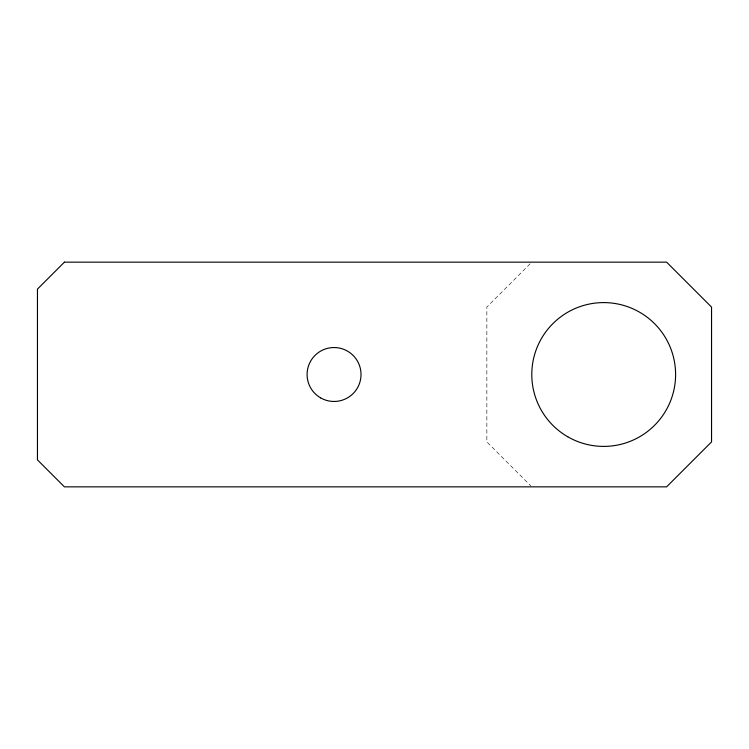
<?xml version="1.0" encoding="UTF-8"?>
<svg xmlns="http://www.w3.org/2000/svg" width="749" height="749" viewBox="0 0 749 749"><rect width="100%" height="100%" fill="white"/><g stroke="black" fill="none" stroke-linecap="round" stroke-linejoin="round"><path stroke-width="0.56" stroke-dasharray="3.75 2.81" d="M530.152 263.788L486.85 307.09L486.85 441.91L530.975 486.035"/><path stroke-width="1.12" d="M64.414 262.15L37.45 289.114L37.45 459.886L64.414 486.85L666.61 486.85L711.55 441.91L711.55 307.09L666.61 262.15L64.414 262.15M567.742 436.77A71.904 71.904 0 0 0 675.598 374.5A71.904 71.904 0 0 0 567.742 312.23A71.904 71.904 0 0 0 567.742 436.77M320.572 397.85A26.964 26.964 0 0 0 361.018 374.5A26.964 26.964 0 0 0 320.572 351.15A26.964 26.964 0 0 0 320.572 397.85"/></g></svg>
